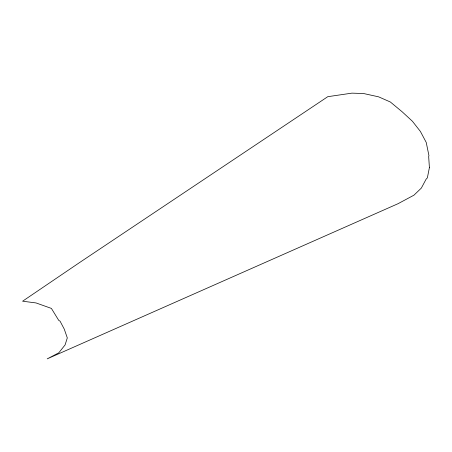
<?xml version="1.0" encoding="UTF-8"?>
<svg xmlns="http://www.w3.org/2000/svg" width="452" height="452" viewBox="0 0 452 452"><rect width="100%" height="100%" fill="white"/><g stroke="black" fill="none" stroke-linecap="round" stroke-linejoin="round"><path stroke-width="0.68" d="M429.4 167.596L427.366 177.873L426.134 179.145L421.337 188.094L413.964 195.168L398.065 203.688L47.206 358.86L58.771 352.842L65.082 344.938L67.303 337.91L64.263 329.112L60.076 321.186L58.737 320.372L51.398 308.411L36.047 302.942L22.6 301.202L79.925 262.318L327.773 96.688L351.922 93.14L363.6 93.53L378.606 96.835L390.358 101.999L402.167 111.797L412.45 121.294L420.4 131.447L426.225 142.425L428.959 155.748L428.666 156.522L429.4 167.596"/></g></svg>
